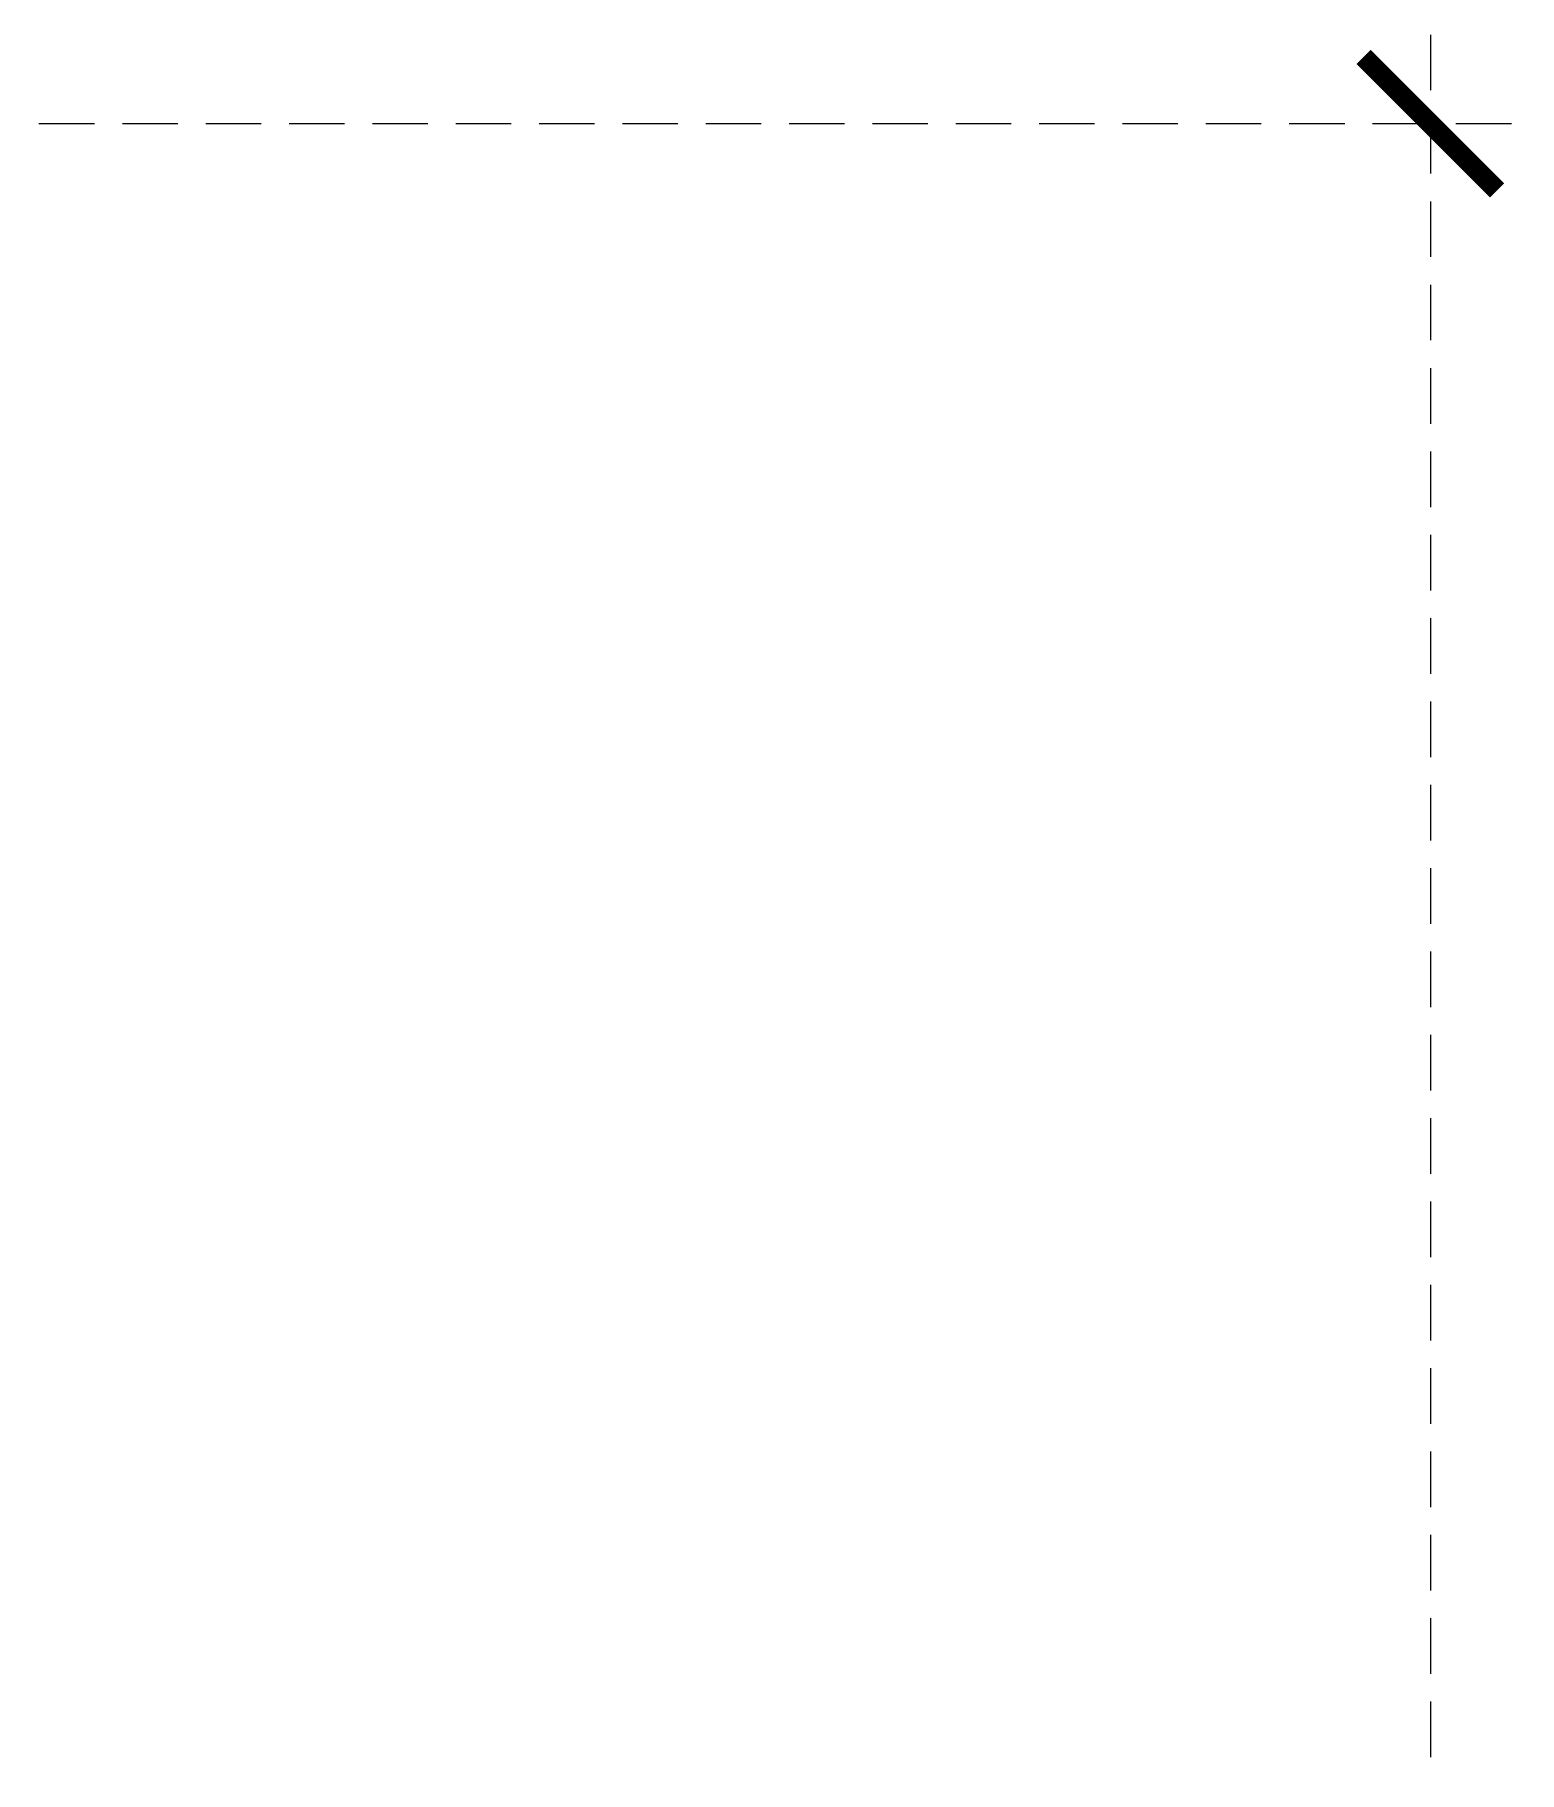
# Model space of a CAD drawing. Header units: inches. Extents: x 151595 to 151821, y -8986 to -8791.
# Drawn here: x 151787.51 to 151820.91, y -8858.88 to -8819.79 of the extents above; entities that cross this region are included whole.
import ezdxf

# ---------------------------------------------------------------- set-up
doc = ezdxf.new("R2010")
doc.units = ezdxf.units.IN
doc.header["$MEASUREMENT"] = 0
doc.header["$PDMODE"] = 35
doc.header["$PDSIZE"] = 1
doc.linetypes.add('CENTER', pattern=[2, 1.25, -0.25, 0.25, -0.25])
doc.linetypes.add('DASHED2', pattern=[0.375, 0.25, -0.125])
doc.layers.get('Defpoints').update_dxf_attribs({"linetype": 'CONTINUOUS'})
doc.layers.add('LGRID-RD', color=253, linetype='CENTER')
doc.layers.add('LOT', color=4, linetype='CONTINUOUS')
doc.styles.add('100', font='romans.shx', dxfattribs={"width": 0.8, "height": 4.8})
doc.dimstyles.get("Standard").update_dxf_attribs({"dimtxt": 0.18, "dimasz": 3, "dimexe": 2, "dimexo": 2, "dimgap": 2, "dimtad": 1, "dimdec": 4, "dimzin": 3, "dimdsep": 46, "dimlunit": 4, "dimtxsty": '100', "dimblk": 'ARCHTICK', "dimcen": 1, "dimdle": 2, "dimclrd": 256, "dimclrt": 2, "dimaunit": 1, "dimazin": 3, "dimtfac": 1, "dimtdec": 4, "dimtix": 1, "dimtmove": 0, "dimatfit": 3, "dimfxl": 1, "dimfrac": 2, "dimtolj": 1, "dimtzin": 0, "dimarcsym": 0})

# ---------------------------------------------------------------- blocks, each defined once
blk = doc.blocks.new('_ArchTick')
at = {"layer": 'LGRID-RD', "color": 0, "const_width": 0.15}
blk.add_lwpolyline([(-0.5, -0.5), (0.5, 0.5)], dxfattribs=at)
blk = doc.blocks.new('*D284')
at = {"layer": 'Defpoints', "color": 0, "linetype": 'DASHED2', "lineweight": 9, "ltscale": 5}
for p in [(151783.732, -8821.79), (151783.732, -8965.79), (151818.91, -8965.79)]:
    blk.add_point(p, dxfattribs=at)
at = {"layer": 'LOT', "linetype": 'DASHED2', "lineweight": -2, "ltscale": 5}
blk.add_line((151818.91, -8819.79), (151818.91, -8967.79), dxfattribs=at)
at = {"layer": 'LOT', "color": 0, "linetype": 'DASHED2', "lineweight": -2, "ltscale": 5}
for p, q in [((151785.732, -8821.79), (151820.91, -8821.79)), ((151785.732, -8965.79), (151820.91, -8965.79))]:
    blk.add_line(p, q, dxfattribs=at)
at = {"layer": 'LOT', "linetype": 'DASHED2', "lineweight": -2, "ltscale": 5, "xscale": 3, "yscale": 3, "zscale": 3}
for p, rotation in [((151818.91, -8821.79), 90), ((151818.91, -8965.79), 270)]:
    blk.add_blockref('_ArchTick', p, dxfattribs=dict(at, rotation=rotation))
at = {"layer": 'LOT', "color": 2, "linetype": 'DASHED2', "lineweight": 9, "ltscale": 5, "insert": (151814.053, -8893.79), "char_height": 4.8, "attachment_point": 5, "rotation": 90, "style": '100'}
blk.add_mtext('\\A1;12\'-0"', dxfattribs=at)

msp = doc.modelspace()

# ---------------------------------------------------------------- dimensions: what is measured, and where the dimension line sits
at = {"layer": 'LOT', "color": 7, "linetype": 'DASHED2', "lineweight": 9, "ltscale": 5}
dim = msp.add_linear_dim(base=(151818.90978, -8965.79048), p1=(151783.73225, -8821.79048), p2=(151783.73225, -8965.79048), angle=90, dimstyle='Standard', dxfattribs=at)
dim.commit()
dim.dimension.update_dxf_attribs({"geometry": '*D284', "text_midpoint": (151814.05264, -8893.79048)})

doc.saveas('drawing.dxf')
